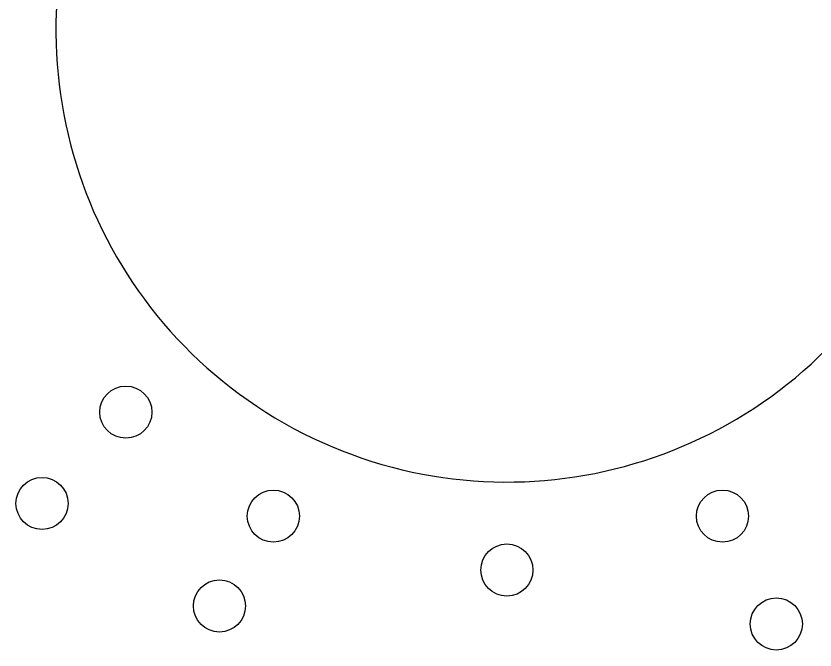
# Model space of a CAD drawing. Header units: millimetres. Extents: x -118 to 119, y -70 to 71.
# Drawn here: x -27.33 to 17.15, y -34.95 to 0.33 of the extents above; entities that cross this region are included whole.
import ezdxf

# ---------------------------------------------------------------- set-up
doc = ezdxf.new("R2010")
doc.units = ezdxf.units.MM
doc.layers.add('CUTOUTS', color=1, linetype='CONTINUOUS')
doc.layers.add('PERIMETER', color=5, linetype='CONTINUOUS')

msp = doc.modelspace()

# ---------------------------------------------------------------- linework, layer by layer
at = {"layer": 'CUTOUTS'}
for centre in [(-21.212, -21.712), (-25.876, -26.793), (-13, -27.498), (12, -27.498), (0, -30.498), (-16, -32.498), (15, -33.498)]:
    msp.add_circle(centre, 1.45, dxfattribs=at)
at = {"layer": 'PERIMETER'}
msp.add_arc((0, -0.5), 25.1, -10.5601, 325.8846, dxfattribs=at)

doc.saveas('drawing.dxf')
